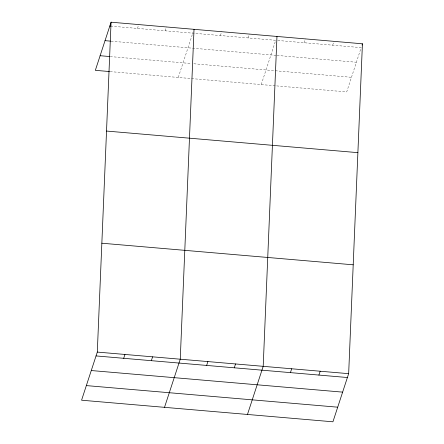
<?xml version="1.0" encoding="UTF-8"?>
<svg xmlns="http://www.w3.org/2000/svg" width="444" height="444" viewBox="0 0 444 444"><rect width="100%" height="100%" fill="white"/><g stroke="black" fill="none" stroke-linecap="round" stroke-linejoin="round"><path stroke-width="0.33" stroke-dasharray="2.22 1.67" d="M137.462 28.422L138.722 24.575M165.113 30.797L166.372 26.951M178.288 77.456L193.179 31.89M220.413 35.548L221.667 31.702M248.063 37.923L249.317 34.077M261.239 84.582L275.707 40.299L111.838 26.224M304.196 42.746L305.455 38.894M332.684 45.188L333.944 41.342M277.744 40.471L361.172 47.636L346.697 91.919L276.157 85.864M111.105 41.181L276.362 55.378M277.039 55.433L356.393 62.249M110.234 56.588L191.159 63.536M193.856 63.77L351.476 77.306M110.179 71.606L275.48 85.803"/><path stroke-width="0.67" d="M97.303 352.081L111.072 22.2L362.432 43.79L348.662 373.67L332.928 421.8L81.568 400.211L97.303 352.081L348.662 373.67M194.017 29.326L180.253 359.202L164.519 407.337M276.967 36.447L263.198 366.328L247.469 414.457M111.072 22.2L95.338 70.33L109.502 71.545M123.693 358.302L124.953 354.456M151.343 360.678L152.603 356.832M206.643 365.429L207.897 361.577M234.293 367.799L235.548 363.952M362.01 45.072L362.432 43.79M290.426 372.621L291.686 368.775M318.914 375.069L320.174 371.223M109.812 26.046L111.161 26.163M105.039 40.659L110.434 41.126M100.116 55.716L109.557 56.527M106.527 131.058L357.886 152.653M101.848 243.218L353.202 264.807M96.043 355.927L347.402 377.517M91.27 370.54L342.624 392.13M86.347 385.597L337.706 407.187"/></g></svg>
